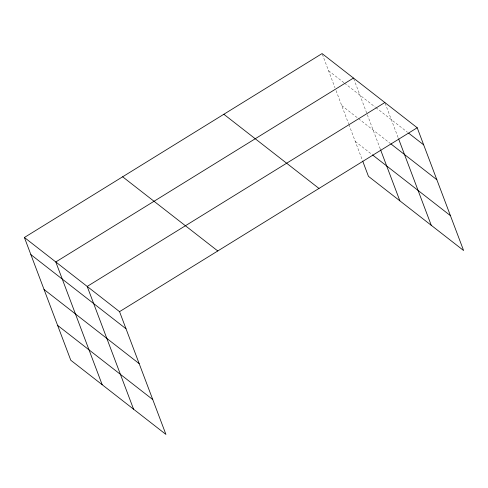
<?xml version="1.0" encoding="UTF-8"?>
<svg xmlns="http://www.w3.org/2000/svg" width="488" height="488" viewBox="0 0 488 488"><rect width="100%" height="100%" fill="white"/><g stroke="black" fill="none" stroke-linecap="round" stroke-linejoin="round"><path stroke-width="0.37" stroke-dasharray="2.44 1.83" d="M328.54 70.699L343.942 82.704M344.534 83.167L375.339 107.183M375.931 107.647L407.504 132.26M341.716 105.561L390.29 143.429M355.288 141.477L371.874 154.409M385.136 103.249L398.324 138.153M353.739 78.769L380.561 149.755M322.342 54.296L334.994 87.773M336.067 90.622L348.633 123.873M348.896 124.58L362.541 160.692"/><path stroke-width="0.73" d="M24.4 237.485L119.542 311.655L165.926 434.418L70.79 360.248L24.4 237.485L322.074 53.582L417.209 127.752L463.6 250.515L368.458 176.345L362.816 161.4M353.471 78.056L55.797 261.964L102.187 384.727M384.867 102.535L87.193 286.438L133.578 409.2M119.542 311.655L417.209 127.752M408.706 133.194L423.682 144.869M390.882 143.893L436.851 179.73M372.466 154.873L450.424 215.647M223.839 114.271L318.981 188.441M122.634 176.796L217.77 250.966M30.866 254.608L126.008 328.778M44.042 289.469L139.184 363.639M57.614 325.386L152.756 399.556M398.592 138.86L431.252 225.297M380.561 149.755L399.855 200.818"/></g></svg>
